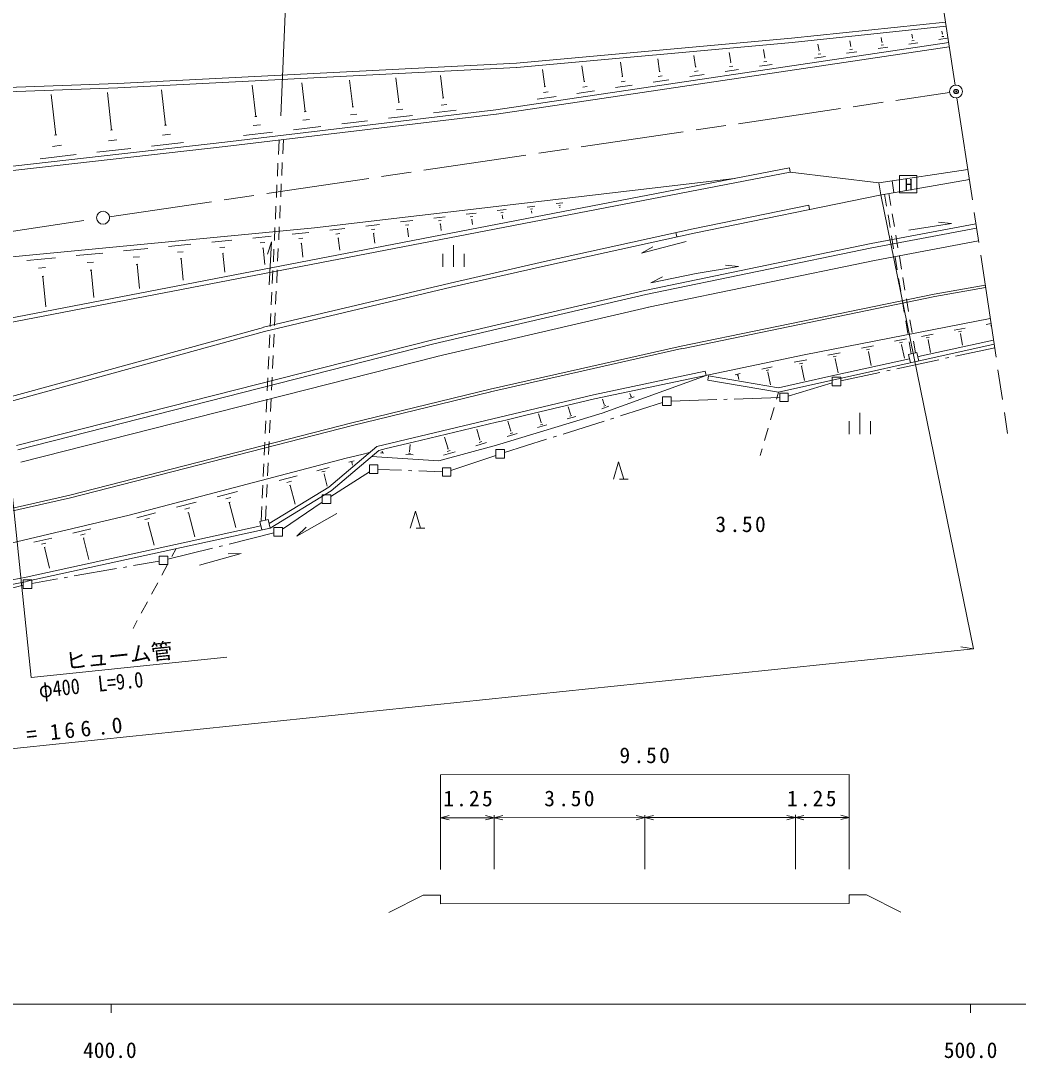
# Model space of a CAD drawing. Units: millimetres, scale not verified. Extents: x 40000 to 680000, y 20000 to 380000.
# Drawn here: x 457472 to 573548, y 198715 to 319421 of the extents above; entities that cross this region are included whole.
import ezdxf
from ezdxf.enums import TextEntityAlignment as Align

# ---------------------------------------------------------------- set-up
doc = ezdxf.new("R2010")
doc.units = ezdxf.units.MM
doc.header["$LTSCALE"] = 1000
doc.header["$PDMODE"] = 32
doc.header["$PDSIZE"] = 500
doc.linetypes.add('CHAIN', pattern=[18.5, 12, -1.5, 3.5, -1.5])
for name, color, linetype, lineweight in [('M-BGD', 7, 'Continuous', 13), ('M-BMK', 2, 'CHAIN', 13), ('M-BMK-ROW', 30, 'Continuous', 13), ('M-BMK-SRVR', 3, 'Continuous', 13), ('M-STR-HTXT', 7, 'Continuous', 13), ('M-STR-STRC', 7, 'Continuous', 13), ('M-TTL-BAND', 7, 'Continuous', 13)]:
    doc.layers.add(name, color=color, linetype=linetype, lineweight=lineweight)
doc.layers.add('M-OTRS', color=6, linetype='Continuous')
doc.styles.add('ＭＳ ゴシック', font='')
doc.styles.get('ＭＳ ゴシック').set_extended_font_data('MS Gothic')

msp = doc.modelspace()

# ---------------------------------------------------------------- linework, layer by layer
at = {"layer": 'M-BGD'}
for p, q in [((565090, 319270), (547178, 317394)), ((565170, 318779), (547239, 316894)), ((557692, 316931), (557612, 317482)), ((561246, 317414), (561176, 317855)), ((564641, 317577), (564881, 317607)), ((564720, 317878), (564670, 318218)), ((564690, 317877), (564750, 317888)), ((565452, 316897), (512750, 309059)), ((565523, 316396), (512821, 308568)), ((547178, 317394), (515160, 314498)), ((547229, 316894), (515200, 313997)), ((550363, 315935), (550243, 316706)), ((554068, 316438), (553967, 317099)), ((554028, 316438), (554108, 316448)), ((557232, 316180), (558353, 316341)), ((557602, 316571), (557883, 316621)), ((557662, 316921), (557732, 316941)), ((560816, 316713), (561858, 316864)), ((561156, 317084), (561417, 317114)), ((561216, 317404), (561276, 317414)), ((564320, 317226), (565292, 317377)), ((536006, 314052), (535815, 315364)), ((540091, 314586), (539920, 315737)), ((544056, 315109), (543905, 316090)), ((544006, 315099), (544096, 315109)), ((549833, 315073), (551115, 315264)), ((550254, 315534), (550574, 315584)), ((550323, 315935), (550404, 315945)), ((553578, 315637), (554769, 315808)), ((553968, 316057), (554268, 316108)), ((515160, 314498), (468742, 312131)), ((515180, 313997), (468762, 311631)), ((523041, 312361), (522769, 314183)), ((527486, 312935), (527245, 314586)), ((531812, 313498), (531590, 314980)), ((535956, 314042), (536057, 314062)), ((539962, 314085), (540352, 314145)), ((540041, 314576), (540141, 314596)), ((543456, 314128), (544908, 314349)), ((543936, 314649), (544297, 314699)), ((501465, 309932), (501123, 312775)), ((506642, 310436), (506329, 313040)), ((518466, 311757), (518174, 313759)), ((527426, 312924), (527546, 312945)), ((531662, 312928), (532112, 312998)), ((531751, 313498), (531862, 313508)), ((535316, 312920), (536998, 313172)), ((535877, 313521), (536297, 313582)), ((539451, 313534), (541003, 313765)), ((468742, 312131), (447495, 311335)), ((468752, 311631), (447506, 310835)), ((484835, 308288), (484402, 311922)), ((490572, 308853), (490169, 312217)), ((496109, 309398), (495736, 312501)), ((518396, 311747), (518536, 311767)), ((522881, 311700), (523392, 311780)), ((522981, 312351), (523111, 312371)), ((526696, 311642), (528619, 311924)), ((527337, 312324), (527817, 312394)), ((531071, 312286), (532874, 312558)), ((461547, 306119), (461013, 310844)), ((468045, 306704), (467551, 311089)), ((474312, 307279), (473849, 311394)), ((506561, 310426), (506722, 310447)), ((517576, 310284), (519758, 310606)), ((518296, 311066), (518837, 311146)), ((522201, 310968), (524253, 311280)), ((512750, 309059), (481203, 305282)), ((496019, 309388), (496199, 309408)), ((501216, 309041), (501916, 309121)), ((501375, 309922), (501555, 309942)), ((505511, 308703), (508144, 309016)), ((506402, 309605), (507063, 309686)), ((512811, 308568), (481253, 304791)), ((484725, 308278), (484935, 308298)), ((490282, 307851), (491083, 307942)), ((490472, 308843), (490672, 308863)), ((495839, 308456), (496590, 308547)), ((500255, 308069), (503068, 308411)), ((467915, 306694), (468165, 306714)), ((474192, 307269), (474423, 307289)), ((484536, 307217), (485377, 307327)), ((489202, 306749), (492396, 307132)), ((494829, 307424), (497822, 307777)), ((461417, 306109), (461677, 306139)), ((467685, 305462), (468666, 305573)), ((473973, 306108), (474904, 306208)), ((483385, 306054), (486769, 306457)), ((487451, 303845), (487531, 305537)), ((487953, 303931), (488031, 305597)), ((481203, 305282), (453059, 302127)), ((481253, 304791), (453119, 301627)), ((461167, 304807), (462209, 304928)), ((466335, 304120), (470279, 304563)), ((472692, 304835), (476427, 305248)), ((459737, 303374), (463932, 303847)), ((546919, 302295), (450809, 283782)), ((547019, 301804), (450900, 283292)), ((487334, 301348), (487404, 302846)), ((487836, 301433), (487907, 302932)), ((546919, 302295), (547019, 301804)), ((547019, 301804), (557333, 300570)), ((567676, 302130), (557333, 300570)), ((540532, 301069), (491653, 295346)), ((557333, 300570), (557575, 299158)), ((567857, 300948), (557455, 299138)), ((558885, 300802), (559086, 299430)), ((487217, 298850), (487287, 300349)), ((487720, 298936), (487790, 300434)), ((519777, 298140), (520538, 298221)), ((557455, 299138), (535820, 294727)), ((557995, 299229), (558228, 297834)), ((558496, 299319), (558726, 297935)), ((487100, 296353), (487170, 297851)), ((487603, 296439), (487673, 297937)), ((509315, 296911), (510466, 297042)), ((512929, 297334), (513950, 297455)), ((513350, 297074), (513600, 297104)), ((516413, 297737), (517304, 297848)), ((516784, 297517), (517004, 297537)), ((516894, 297257), (516954, 297267)), ((516924, 297257), (516944, 297047)), ((520088, 297940), (520278, 297960)), ((520188, 297720), (520238, 297720)), ((520208, 297720), (520218, 297670)), ((549185, 297961), (535720, 295218)), ((549185, 297961), (549245, 297460)), ((558890, 296949), (559137, 295469)), ((497631, 295541), (499213, 295732)), ((501665, 296014), (503097, 296186)), ((505560, 296468), (506852, 296619)), ((506091, 296138), (506411, 296178)), ((506252, 295767), (506342, 295777)), ((506302, 295777), (506382, 295007)), ((509785, 296621), (510076, 296651)), ((509936, 296281), (510006, 296291)), ((509966, 296291), (510036, 295710)), ((513480, 296784), (513540, 296784)), ((513510, 296784), (513560, 296393)), ((568631, 295802), (556437, 293490)), ((558392, 296848), (558639, 295368)), ((560832, 295046), (565778, 295840)), ((564276, 295989), (565778, 295840)), ((491653, 295346), (430399, 289465)), ((486982, 293856), (487053, 295354)), ((487486, 293941), (487556, 295440)), ((489050, 294584), (490983, 294775)), ((493446, 295057), (495178, 295259)), ((494157, 294607), (494587, 294658)), ((498282, 295141), (498672, 295181)), ((498482, 294680), (498582, 294691)), ((498532, 294691), (498673, 293529)), ((502256, 295654), (502617, 295695)), ((502437, 295234), (502527, 295244)), ((502487, 295244), (502598, 294283)), ((535710, 295218), (518410, 291401)), ((535820, 294727), (518521, 290910)), ((533717, 294776), (533828, 294285)), ((568702, 295302), (556528, 293000)), ((474673, 293161), (477256, 293414)), ((479689, 293656), (482042, 293888)), ((484475, 294130), (486607, 294342)), ((485346, 293570), (485877, 293620)), ((486178, 292269), (486648, 293701)), ((486371, 288704), (486648, 293701)), ((489832, 294084), (490312, 294124)), ((490072, 293523), (490193, 293533)), ((490133, 293523), (490294, 291911)), ((494378, 294107), (494488, 294117)), ((494428, 294117), (494589, 292745)), ((529704, 292390), (534890, 293755)), ((556427, 293490), (530108, 288055)), ((568923, 293820), (556809, 291528)), ((558804, 294382), (559050, 292902)), ((559301, 294483), (559547, 293003)), ((463930, 292092), (467014, 292395)), ((469427, 292637), (472250, 292919)), ((475725, 292481), (476366, 292542)), ((480641, 293036), (481231, 293096)), ((480932, 292355), (481082, 292365)), ((481002, 292365), (481224, 290172)), ((485607, 292949), (485737, 292959)), ((485677, 292959), (485859, 291067)), ((486865, 291359), (486936, 292857)), ((487369, 291444), (487439, 292943)), ((506580, 290790), (506579, 292292)), ((507832, 290791), (507830, 293294)), ((509083, 290792), (509082, 292294)), ((529704, 292390), (531015, 293132)), ((556528, 293000), (530208, 287564)), ((458183, 291518), (461517, 291850)), ((465182, 291282), (465953, 291353)), ((470569, 291897), (471280, 291968)), ((470920, 291076), (471100, 291096)), ((471010, 291086), (471292, 288263)), ((476036, 291731), (476206, 291741)), ((476126, 291741), (476368, 289238)), ((518410, 291401), (507448, 288899)), ((518521, 290910), (507558, 288409)), ((556839, 291528), (530519, 286092)), ((539497, 290975), (540999, 290826)), ((559215, 291916), (559462, 290436)), ((559711, 292016), (559957, 290537)), ((459535, 290637), (460366, 290718)), ((465563, 290391), (465754, 290402)), ((465653, 290391), (465966, 287228)), ((486748, 288861), (486818, 290360)), ((487253, 288947), (487323, 290445)), ((530808, 288926), (536054, 290031)), ((536054, 290031), (540999, 290826)), ((459947, 289666), (460157, 289687)), ((460047, 289677), (460400, 286152)), ((507438, 288899), (485714, 283757)), ((530808, 288926), (532149, 289608)), ((559626, 289450), (559873, 287970)), ((560121, 289550), (560368, 288071)), ((569698, 288674), (563781, 287618)), ((507558, 288409), (485834, 283267)), ((486631, 286364), (486701, 287862)), ((487136, 286450), (487206, 287948)), ((530098, 288055), (505430, 282310)), ((530208, 287564), (505541, 281829)), ((534328, 281569), (563781, 287618)), ((534388, 281269), (563851, 287328)), ((569748, 288383), (563841, 287328)), ((530550, 286102), (505882, 280367)), ((560037, 286984), (560284, 285504)), ((560532, 287084), (560778, 285605)), ((486514, 283867), (486584, 285365)), ((487019, 283952), (487089, 285451)), ((485704, 283747), (451557, 274361)), ((570291, 284769), (548627, 280568)), ((560449, 284518), (560695, 283038)), ((560942, 284618), (561188, 283139)), ((569821, 284098), (570382, 284199)), ((570322, 283938), (570412, 283948)), ((485834, 283267), (451687, 273880)), ((486396, 281370), (486467, 282868)), ((486902, 281455), (486972, 282953)), ((562283, 282701), (563634, 282942)), ((562843, 282521), (563174, 282581)), ((566087, 283404), (567368, 283636)), ((566608, 283235), (566938, 283295)), ((566778, 282994), (566858, 283014)), ((566818, 283004), (567069, 281663)), ((456997, 269999), (505420, 282310)), ((457117, 269509), (505541, 281829)), ((534328, 281569), (512093, 276547)), ((534398, 281279), (512153, 276247)), ((545646, 276191), (570744, 281786)), ((555295, 281314), (556716, 281615)), ((559159, 282128), (560551, 282419)), ((559740, 281958), (560090, 282028)), ((559930, 281708), (560020, 281718)), ((559970, 281718), (560292, 280176)), ((560860, 282052), (561092, 280657)), ((561353, 282152), (561583, 280768)), ((562304, 280418), (570664, 282276)), ((563014, 282281), (563104, 282291)), ((563064, 282281), (563325, 280839)), ((457489, 268057), (505912, 280367)), ((486279, 278872), (486349, 280371)), ((486786, 278958), (486856, 280456)), ((548627, 280568), (524239, 275424)), ((551400, 280500), (552842, 280802)), ((552001, 280330), (552361, 280401)), ((552193, 278168), (560883, 280096)), ((552202, 280070), (552292, 280080)), ((552242, 280080), (552583, 278458)), ((555885, 281144), (556236, 281215)), ((556076, 280884), (556166, 280904)), ((556126, 280894), (556447, 279322)), ((561753, 280808), (560782, 280587)), ((560782, 280587), (560993, 279616)), ((561974, 279827), (561753, 280808)), ((561864, 280317), (562304, 280418)), ((543701, 278893), (544913, 279144)), ((547486, 279686), (548957, 279988)), ((548097, 279507), (548467, 279577)), ((548297, 279236), (548387, 279256)), ((548337, 279246), (548689, 277585)), ((486162, 276375), (486232, 277873)), ((486669, 276461), (486739, 277959)), ((537123, 278648), (524139, 275915)), ((537224, 278157), (525141, 273773)), ((537123, 278648), (537224, 278157)), ((537514, 278107), (537424, 277617)), ((537514, 278107), (545636, 276701)), ((540608, 278240), (541199, 278370)), ((540848, 278170), (540999, 278200)), ((540929, 278070), (540969, 278070)), ((540949, 278070), (541029, 277689)), ((544212, 278743), (544513, 278813)), ((544373, 278533), (544453, 278543)), ((544413, 278533), (544724, 277051)), ((548048, 277244), (552193, 278168)), ((512093, 276547), (496005, 272641)), ((537424, 277617), (545646, 276191)), ((545636, 276701), (548048, 277244)), ((486045, 273878), (486115, 275376)), ((486552, 273963), (486622, 275462)), ((512163, 276247), (496075, 272350)), ((524129, 275905), (498921, 269899)), ((524239, 275424), (516260, 273516)), ((525381, 274774), (525150, 275405)), ((528244, 275437), (528845, 275658)), ((528454, 275788), (528364, 276058)), ((528424, 275648), (528574, 275698)), ((528434, 275788), (528474, 275798)), ((545646, 276191), (545412, 275390)), ((521447, 273640), (521186, 274501)), ((525081, 274283), (525922, 274594)), ((525331, 274574), (525541, 274644)), ((525351, 274764), (525401, 274784)), ((545132, 274430), (544712, 272990)), ((485928, 271381), (485998, 272879)), ((486435, 271466), (486505, 272964)), ((525141, 273773), (512838, 270049)), ((513427, 272843), (512846, 272703)), ((514068, 272994), (513427, 272843)), ((516260, 273516), (514068, 272994)), ((514509, 271683), (514168, 272844)), ((518023, 272676), (517722, 273677)), ((521067, 273099), (522048, 273390)), ((521377, 273410), (521617, 273480)), ((521407, 273630), (521477, 273650)), ((553870, 271320), (553869, 272822)), ((555122, 271321), (555120, 273824)), ((556373, 271322), (556372, 272824)), ((496005, 272641), (463189, 264216)), ((496085, 272350), (463269, 263926)), ((512846, 272703), (503146, 270393)), ((510895, 270669), (510534, 271900)), ((514469, 271672), (514549, 271703)), ((517613, 272095), (518684, 272406)), ((517953, 272426), (518213, 272496)), ((517993, 272666), (518053, 272686)), ((544432, 272030), (544012, 270590)), ((485810, 268883), (485881, 270382)), ((486318, 268969), (486388, 270467)), ((503146, 270393), (499982, 269640)), ((507201, 269625), (506800, 270966)), ((510816, 270368), (511126, 270469)), ((510855, 270659), (510935, 270679)), ((514059, 271051), (515230, 271393)), ((514429, 271412), (514720, 271492)), ((493307, 265149), (498921, 269899)), ((493598, 264739), (499151, 269439)), ((498070, 269178), (497159, 268967)), ((499982, 269640), (499151, 269439)), ((499482, 269229), (499592, 269219)), ((499532, 269309), (499552, 269309)), ((499542, 269309), (499542, 269339)), ((502706, 269281), (502756, 269281)), ((502726, 269281), (502785, 270122)), ((512838, 270049), (506111, 268202)), ((506681, 268883), (508033, 269285)), ((507112, 269304), (507442, 269405)), ((507151, 269615), (507241, 269635)), ((510415, 269977), (511677, 270349)), ((543732, 269630), (543498, 268830)), ((470070, 261888), (495357, 268535)), ((486202, 266471), (486272, 267970)), ((497159, 268967), (495357, 268535)), ((495668, 268054), (496278, 268215)), ((495928, 267995), (496078, 268035)), ((506111, 268202), (498301, 268717)), ((499322, 269148), (499742, 269129)), ((502266, 268960), (503147, 268901)), ((502606, 269111), (502826, 269091)), ((526449, 266084), (527048, 268087)), ((527048, 268087), (527650, 266085)), ((485693, 266386), (485763, 267884)), ((491914, 267070), (493355, 267452)), ((492525, 266931), (492885, 267021)), ((496018, 267884), (496058, 267894)), ((496038, 267884), (496079, 267734)), ((487549, 265936), (489651, 266478)), ((488450, 265716), (488971, 265857)), ((492735, 266671), (492825, 266701)), ((492785, 266681), (493147, 265279)), ((527149, 266084), (528151, 266085)), ((480321, 264048), (482684, 264661)), ((485576, 263889), (485646, 265387)), ((486085, 263974), (486155, 265473)), ((493307, 265149), (486371, 260919)), ((493598, 264739), (486492, 260398)), ((488751, 265356), (488881, 265386)), ((488821, 265366), (489393, 263184)), ((463189, 264216), (438752, 258662)), ((463259, 263916), (438822, 258371)), ((475606, 262813), (477878, 263406)), ((481333, 263809), (481923, 263959)), ((481673, 263388), (481823, 263429)), ((481743, 263408), (482516, 260445)), ((470991, 261608), (473163, 262171)), ((476577, 262584), (477148, 262734)), ((476908, 262183), (477048, 262224)), ((476978, 262204), (477721, 259380)), ((485450, 261198), (485529, 262890)), ((485960, 261309), (486038, 262975)), ((489616, 259449), (494270, 262106)), ((502802, 260370), (503402, 262373)), ((503402, 262373), (504004, 260371)), ((443670, 255631), (470070, 261888)), ((471922, 261389), (472463, 261529)), ((472243, 261009), (472373, 261039)), ((472303, 261019), (472986, 258416)), ((486271, 261379), (485300, 261158)), ((485300, 261158), (485510, 260187)), ((486492, 260398), (486271, 261379)), ((485400, 260668), (458109, 254700)), ((486492, 260398), (458220, 254210)), ((463533, 259821), (465645, 260323)), ((464424, 259581), (464955, 259712)), ((489616, 259449), (490677, 260501)), ((503503, 260370), (504505, 260371)), ((459008, 258746), (461090, 259238)), ((459889, 258517), (460409, 258647)), ((464725, 259211), (464855, 259241)), ((464785, 259221), (465377, 256738)), ((460180, 258146), (460310, 258176)), ((460240, 258166), (460822, 255724)), ((475559, 258007), (475071, 257103)), ((478284, 256097), (483109, 257422)), ((481607, 257411), (483109, 257422)), ((474595, 256223), (473882, 254904)), ((458109, 254700), (433922, 249887)), ((458210, 254200), (434022, 249396)), ((473406, 254024), (472693, 252705)), ((472217, 251825), (471504, 250505)), ((471028, 249626), (470540, 248722)), ((504314, 217687), (500311, 215681)), ((506317, 217688), (504314, 217687)), ((506318, 216687), (506317, 217688)), ((553888, 217712), (555890, 217714)), ((553888, 216721), (553888, 217712)), ((555890, 217714), (559897, 215714)), ((506318, 216687), (553888, 216721))]:
    msp.add_line(p, q, dxfattribs=at)
at = {"layer": 'M-BMK'}
for p, q in [((566197, 311941), (560794, 347793)), ((467792, 296611), (565566, 311079)), ((566418, 310447), (572303, 271414)), ((434643, 291611), (466310, 296390))]:
    msp.add_line(p, q, dxfattribs=at)
at = {"layer": 'M-BMK-ROW'}
for p, q in [((570804, 281375), (566254, 280400)), ((565472, 280232), (565081, 280148)), ((564299, 279980), (559410, 278932)), ((551903, 277937), (552904, 277938)), ((551903, 276936), (551903, 277937)), ((557454, 278513), (552904, 277537)), ((552904, 277938), (552905, 276937)), ((558628, 278765), (558237, 278681)), ((551903, 277286), (546788, 275761)), ((552905, 276937), (551903, 276936)), ((532159, 275650), (533160, 275651)), ((532160, 274649), (532159, 275650)), ((533160, 275651), (533161, 274650)), ((538474, 275347), (533161, 275170)), ((539673, 275387), (539274, 275373)), ((545787, 275590), (540473, 275413)), ((545787, 275109), (545786, 276111)), ((545786, 276111), (546787, 276111)), ((546787, 276111), (546788, 275110)), ((532160, 274989), (527252, 273442)), ((533161, 274650), (532160, 274649)), ((546788, 275110), (545787, 275109)), ((525344, 272841), (520576, 271337)), ((526489, 273202), (526107, 273081)), ((518668, 270736), (513760, 269189)), ((519813, 271097), (519431, 270977)), ((512759, 268527), (512759, 269529)), ((512759, 269529), (513760, 269529)), ((513760, 269529), (513761, 268528)), ((512759, 268858), (507534, 267092)), ((513761, 268528), (512759, 268527)), ((498042, 266925), (493538, 264068)), ((498042, 266734), (498041, 267736)), ((498041, 267736), (499042, 267736)), ((499042, 267736), (499043, 266735)), ((501788, 267115), (499043, 267216)), ((502987, 267071), (502588, 267086)), ((506533, 266941), (503787, 267042)), ((506532, 267421), (507533, 267422)), ((506533, 266420), (506532, 267421)), ((507533, 267422), (507534, 266421)), ((499043, 266735), (498042, 266734)), ((507534, 266421), (506533, 266420)), ((492537, 263416), (487913, 260289)), ((492537, 264247), (493538, 264248)), ((492537, 263246), (492537, 264247)), ((493539, 263247), (492537, 263246)), ((493538, 264248), (493539, 263247)), ((486913, 259828), (481711, 258537)), ((486912, 260448), (487913, 260449)), ((486913, 259447), (486912, 260448)), ((487913, 260449), (487914, 259448)), ((480935, 258344), (480547, 258248)), ((487914, 259448), (486913, 259447)), ((473568, 256143), (473567, 257145)), ((473567, 257145), (474569, 257145)), ((479770, 258055), (474569, 256765)), ((474569, 257145), (474569, 256144)), ((473568, 256554), (470602, 256034)), ((474569, 256144), (473568, 256143)), ((468632, 255689), (463707, 254825)), ((469814, 255896), (469420, 255827)), ((457770, 253749), (455077, 253066)), ((457769, 254370), (458770, 254371)), ((457770, 253369), (457769, 254370)), ((458770, 254371), (458771, 253369)), ((461737, 254480), (458771, 253960)), ((462919, 254687), (462525, 254618)), ((458771, 253369), (457770, 253369))]:
    msp.add_line(p, q, dxfattribs=at)
at = {"layer": 'M-BMK-SRVR'}
for centre in [(566307, 311190), (467051, 296500)]:
    msp.add_circle(centre, 751, dxfattribs=at)
at = {"layer": 'M-OTRS'}
msp.add_point((566307, 311190), dxfattribs=at)
at = {"layer": 'M-STR-HTXT'}
for p, q in [((487749, 308340), (488910, 336868)), ((557575, 299158), (568346, 246339)), ((458688, 243006), (453526, 292736)), ((396539, 228493), (568346, 246339)), ((566864, 246578), (568346, 246339)), ((458688, 243006), (481456, 245365)), ((506307, 231706), (553878, 231740)), ((506315, 220692), (506307, 231706)), ((553875, 220726), (553868, 231740)), ((506310, 226700), (507311, 226949)), ((512568, 226694), (511569, 226945)), ((512573, 220696), (512568, 226994)), ((512568, 226694), (513568, 226945)), ((530091, 226707), (529091, 226956)), ((530095, 220709), (530091, 227007)), ((530091, 226707), (531091, 226957)), ((547613, 226719), (546613, 226968)), ((547617, 220721), (547613, 227020)), ((547613, 226719), (548613, 226971)), ((553891, 226734), (552891, 226981)), ((506310, 226700), (512568, 226694)), ((506310, 226700), (507310, 226449)), ((512568, 226694), (511568, 226445)), ((512568, 226694), (530091, 226707)), ((512568, 226694), (513569, 226445)), ((530091, 226707), (529091, 226456)), ((530091, 226707), (547613, 226719)), ((530091, 226707), (531091, 226457)), ((547613, 226719), (546613, 226468)), ((547613, 226719), (553891, 226734)), ((547613, 226719), (548614, 226471)), ((553891, 226734), (552892, 226481))]:
    msp.add_line(p, q, dxfattribs=at)
at = {"layer": 'M-STR-STRC'}
for p, q in [((559726, 301403), (561728, 301404)), ((559727, 299400), (559726, 301403)), ((561728, 301404), (561730, 299402)), ((561730, 299402), (559727, 299400))]:
    msp.add_line(p, q, dxfattribs=at)
at = {"layer": 'M-TTL-BAND'}
for p, q in [((40000, 205000), (579000, 205000)), ((468000, 205000), (468000, 204000)), ((568000, 205000), (568000, 204000))]:
    msp.add_line(p, q, dxfattribs=at)

# ---------------------------------------------------------------- texts
at = {"layer": 'M-STR-HTXT', "style": 'ＭＳ ゴシック'}
for s, rotation, p in [('3', 0.04, (538310, 259384)), ('5', 0.04, (541394, 259386)), ('0', 0.04, (542916, 259387)), ('.', 0.04, (539952, 259385)), ('ヒューム管', 5.929, (462833, 243439)), ('6', 5.929, (462689, 235369)), ('6', 5.929, (464561, 235561)), ('0', 5.929, (468206, 235934)), ('=', 5.929, (458264, 234905)), ('1', 5.929, (461017, 235188)), ('.', 5.929, (466524, 235762)), ('9', 0.041, (527144, 232502)), ('5', 0.041, (530238, 232504)), ('0', 0.041, (531760, 232505)), ('.', 0.041, (528786, 232503)), ('1', 0.031, (506652, 227481)), ('2', 0.031, (509626, 227473)), ('5', 0.031, (511147, 227474)), ('3', 0.043, (518387, 227479)), ('5', 0.043, (521471, 227482)), ('0', 0.043, (522993, 227483)), ('1', 0.045, (546643, 227480)), ('2', 0.045, (549617, 227482)), ('5', 0.045, (551149, 227483)), ('.', 0.031, (508134, 227472)), ('.', 0.043, (520029, 227481)), ('.', 0.045, (548135, 227481))]:
    msp.add_text(s, height=1833, rotation=rotation, dxfattribs=at).set_placement(p, align=Align.BOTTOM_LEFT)
at = {"layer": 'M-STR-HTXT', "style": 'ＭＳ ゴシック', "width": 0.85}
msp.add_text('φ400\u3000L=9.0', height=1833, rotation=5.929, dxfattribs=at).set_placement((459722, 240093), align=Align.BOTTOM_LEFT)
at = {"layer": 'M-STR-STRC', "style": 'ＭＳ ゴシック'}
msp.add_text('H', height=1320, rotation=0.041, dxfattribs=at).set_placement((560793, 300360), align=Align.MIDDLE_CENTER)
at = {"layer": 'M-TTL-BAND', "style": 'ＭＳ ゴシック'}
for s, p in [('400.0', (467844, 198195)), ('500.0', (568000, 198195))]:
    msp.add_text(s, height=1833, dxfattribs=at).set_placement(p, align=Align.BOTTOM_CENTER)

doc.saveas('drawing.dxf')
